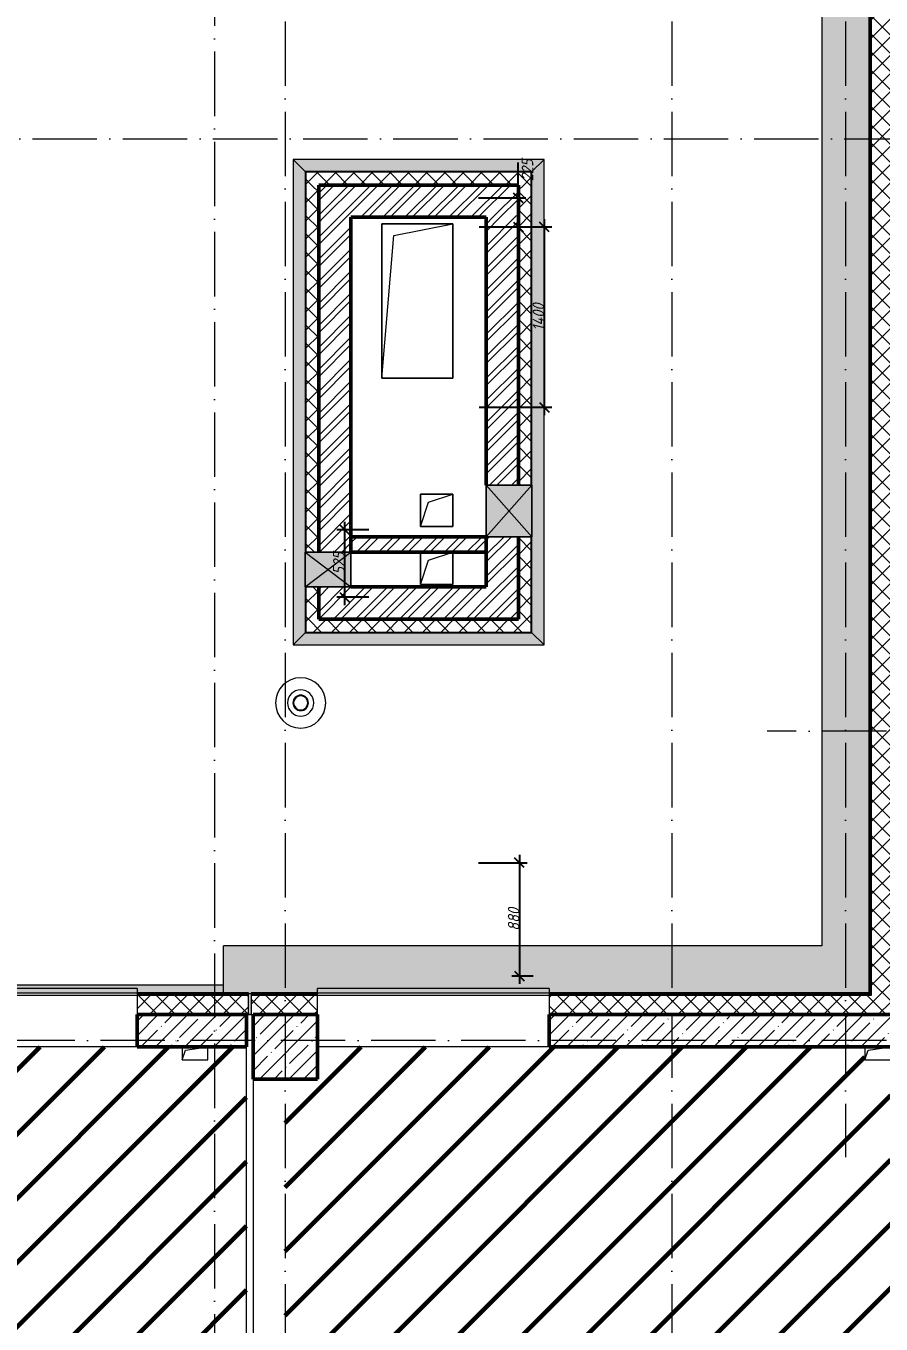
# Model space of a CAD drawing. Header units: millimetres. Extents: x -606178 to 312196, y -19338 to 632709.
# Drawn here: x -221414 to -214776, y 517173 to 527250 of the extents above; entities that cross this region are included whole.
import ezdxf

# ---------------------------------------------------------------- set-up
doc = ezdxf.new("R2010")
doc.units = ezdxf.units.MM
doc.linetypes.add('50_200_ШТРИХ_1Т_ш5_п1_п1_', pattern=[700, 500, -100, 0, -100])
for name, color, linetype, lineweight in [('6.4.1) Окр пт с инж. ПТ2.16', 3, 'Continuous', 60), ('A-____-____-DIMS', 7, 'Continuous', 9), ('A-DETL-GENF-OTLN', 7, 'Continuous', 9), ('A-FLOR-____-OTLN', 7, 'Continuous', 9), ('A-GENM-____-OTLN', 7, 'Continuous', 9), ('A-GLAZ-____-OTLN', 7, 'Continuous', 9), ('A-WALL-____-MCUT-1', 7, 'Continuous', 9), ('A-WALL-____-MCUT-2', 7, 'Continuous', 50), ('A-WALL-____-OTLN', 7, 'Continuous', 9), ('A-WALL-____-PATT-1', 7, 'Continuous', 9), ('A-WALL-FNSH-MCUT-1', 7, 'Continuous', 9), ('S-COLS-____-MCUT', 7, 'Continuous', 50), ('S-COLS-____-OTLN', 7, 'Continuous', 9), ('S-GRID-____-OTLN-1', 7, '50_200_ШТРИХ_1Т_ш5_п1_п1_', 9)]:
    doc.layers.add(name, color=color, linetype=linetype, lineweight=lineweight)
doc.layers.add('A-GLAZ-____-OTLN-1', color=7, linetype='Continuous', lineweight=9, true_color=0xc0c0c0)
doc.styles.add('ISOCPEUR_I_7', font='isocpeui.ttf', dxfattribs={"width": 0.9, "height": 90})
doc.dimstyles.new('ISO-1_8_0_9К_СРЕДНИЙ_Кладочные_1', dxfattribs={"dimscale": 304.8, "dimtxt": 89.638306, "dimasz": 0.246063, "dimexe": 0.19685, "dimexo": 0, "dimgap": 0, "dimtad": 1, "dimdec": 3, "dimrnd": 0.001, "dimdsep": 46, "dimtxsty": 'ISOCPEUR_I_7', "dimblk1": 'OBLIQUE', "dimblk2": 'OBLIQUE', "dimsah": 1, "dimcen": 0.09, "dimdle": 0.19685, "dimazin": 0, "dimtfac": 1, "dimtdec": 4, "dimtix": 1, "dimtmove": 0, "dimatfit": 3, "dimfxl": 1, "dimtvp": 1, "dimtolj": 1, "dimtzin": 0, "dimarcsym": 2})
doc.dimstyles.new('ISO-1_8_0_9К_СРЕДНИЙ_Кладочные_2', dxfattribs={"dimscale": 304.8, "dimtxt": 89.638306, "dimasz": 0.246063, "dimexe": 0.19685, "dimexo": 0, "dimgap": 0, "dimtad": 1, "dimdec": 3, "dimrnd": 0.001, "dimdsep": 46, "dimtxsty": 'ISOCPEUR_I_7', "dimblk1": 'OBLIQUE', "dimblk2": 'OBLIQUE', "dimsah": 1, "dimcen": 0.09, "dimdle": 0.19685, "dimazin": 0, "dimtfac": 1, "dimtdec": 4, "dimtix": 1, "dimtmove": 1, "dimatfit": 3, "dimfxl": 1, "dimtvp": 1, "dimtolj": 1, "dimtzin": 0, "dimarcsym": 2})
pattern_1 = [(45, (-264901.3, 451794.26), (-70.71068, 70.71068), []), (135, (-264901.3, 451794.26), (-70.71068, -70.71068), [])]
pattern_2 = [(45, (-264901.3, 451794.26), (-114.04925, 114.04925), []), (45, (-264787.25, 451794.26), (-114.04925, 114.04925), [201.612, -40.322, 3.353, -36.97])]
pattern_3 = [(45, (-264901.3, 451794.26), (-85.53659, 85.53659), []), (45, (-264844.28, 451794.26), (-85.53659, 85.53659), [])]

# ---------------------------------------------------------------- blocks, each defined once
blk = doc.blocks.new('BSC_Колонна _Прямоугольная - 500х500-V149-АР1_План отверстий 2 этажа в осях 1-64_Ю-ЯЯ')
at = {"layer": 'S-COLS-____-OTLN'}
h = blk.add_hatch(dxfattribs=at)
h.set_pattern_fill('FP_163', color=256, style=0, pattern_type=2)
h.set_pattern_definition([(45, (-45500, -67531.04), (-114.04925, 114.04925), []), (45, (-45385.95, -67531.04), (-114.04925, 114.04925), [201.613, -40.323, 3.353, -36.97])])
h.paths.add_polyline_path([(-250, -250), (250, -250), (250, 250), (-250, 250), (-250, 187)], flags=0)
at = {"layer": 'S-COLS-____-MCUT'}
for p, q in [((250, 250), (-250, 250)), ((-250, 250), (-250, -250)), ((250, -250), (250, 250)), ((-250, -250), (250, -250))]:
    blk.add_line(p, q, dxfattribs=at)
blk = doc.blocks.new('Отлив_СКБ - Отлив витража_СФТК-31884011-АР1_План отверстий 2 этажа в осях 1-64_Ю-ЯЯ')
at = {"layer": 'A-GLAZ-____-OTLN-1'}
for points in [[(1800, 2), (1800, 37), (0, 37), (0, 2), (1715, 2)], [(1715, 0), (1800, 0), (1800, 2), (0, 2), (0, 0)]]:
    blk.add_hatch(color=256, dxfattribs=at).paths.add_polyline_path(points, flags=0)
at = {"layer": 'A-GLAZ-____-OTLN'}
for p, q in [((0, 3), (0, 37)), ((1800, 37), (0, 37)), ((0, 2), (1800, 2)), ((1800, 37), (1800, 3)), ((1800, 0), (0, 0))]:
    blk.add_line(p, q, dxfattribs=at)
blk = doc.blocks.new('Кровельный аэратор - 143_Кровельный аэратор-15605992-АР1_План отверстий 2 этажа в осях 1-64_Ю-ЯЯ')
at = {"layer": 'A-GENM-____-OTLN'}
for radius, start, end in [(195, 360, 180), (102, 360, 180), (195, 180, 360), (102, 180, 360), (60, 360, 180), (60, 180, 360), (55, 360, 180), (55, 180, 360)]:
    blk.add_arc((0, 0), radius, start, end, dxfattribs=at)
blk = doc.blocks.new('Отлив_СКБ1 - Отлив_ТШ 50-30087073-АР1_План отверстий 2 этажа в осях 1-64_Ю-ЯЯ')
at = {"layer": 'A-GLAZ-____-OTLN-1'}
for points in [[(4965, 0), (4965, -2), (4985, -2), (4985, 0)], [(4965, -2), (4965, -165), (4985, -165), (4985, -2)], [(4965, -165), (4965, -170), (4450, -170), (4450, -204), (2650, -204), (2650, -170), (170, -170), (535, -535), (5180, -535), (5180, -170), (4985, -170), (4985, -165)]]:
    blk.add_hatch(color=256, dxfattribs=at).paths.add_polyline_path(points, flags=0)
at = {"layer": 'A-GLAZ-____-OTLN'}
for p, q in [((4965, 0), (4985, 0)), ((4985, -2), (4965, -2)), ((4985, -165), (4965, -165)), ((4985, -165), (4965, -165)), ((5180, -170), (5180, -535)), ((535, -535), (5180, -535))]:
    blk.add_line(p, q, dxfattribs=at)
blk = doc.blocks.new('Отлив_СКБ1 - Отлив_ТШ 50-30087418-АР1_План отверстий 2 этажа в осях 1-64_Ю-ЯЯ')
at = {"layer": 'A-GLAZ-____-OTLN-1'}
h = blk.add_hatch(color=256, dxfattribs=at)
h.paths.add_polyline_path([(17305, -170), (33, -170), (33, -535), (16940, -535), (17192, -283)], flags=0)
h.paths.add_polyline_path([(11, -283), (11, -170), (0, -170), (0, -535), (11, -535)], flags=0)
at = {"layer": 'A-GLAZ-____-OTLN'}
blk.add_line((33, -535), (16940, -535), dxfattribs=at)
blk = doc.blocks.new('AR_Отверстие прямоугольное _в плите_ - AR_Отверстие прямоугольное _в плите_-V171-АР1_План отверстий 2 этажа в осях 1-64_Ю-ЯЯ')
at = {"layer": 'A-GENM-____-OTLN'}
for p, q in [((-100, 50), (-100, -50)), ((-100, -50), (-75, 25)), ((-75, 25), (100, 50)), ((100, -50), (100, 50)), ((-100, -50), (100, -50))]:
    blk.add_line(p, q, dxfattribs=at)
blk = doc.blocks.new('AR_Отверстие прямоугольное _в плите_ - AR_Отверстие прямоугольное _в плите_-30510712-АР1_План отверстий 2 этажа в осях 1-64_Ю-ЯЯ')
at = {"layer": 'A-GENM-____-OTLN'}
for p, q in [((-100, 50), (-100, -50)), ((-100, -50), (-75, 25)), ((-75, 25), (100, 50)), ((-100, -50), (100, -50))]:
    blk.add_line(p, q, dxfattribs=at)
blk = doc.blocks.new('AR_Отверстие прямоугольное _в плите_ - AR_Отверстие прямоугольное _в плите_-V184-АР1_План отверстий 2 этажа в осях 1-64_Ю-ЯЯ')
at = {"layer": 'A-GENM-____-OTLN'}
for p, q in [((-125, 125), (-125, -125)), ((-63, 63), (125, 125)), ((125, -125), (125, 125)), ((-125, -125), (-63, 63)), ((-125, -125), (125, -125))]:
    blk.add_line(p, q, dxfattribs=at)
blk = doc.blocks.new('AR_Отверстие прямоугольное _в плите_ - AR_Отверстие прямоугольное _в плите_-V186-АР1_План отверстий 2 этажа в осях 1-64_Ю-ЯЯ')
at = {"layer": 'A-GENM-____-OTLN'}
for p, q in [((125, 125), (-125, 125)), ((-125, 125), (-125, -125)), ((-63, 63), (125, 125)), ((125, -125), (125, 125)), ((-125, -125), (-63, 63)), ((-125, -125), (125, -125))]:
    blk.add_line(p, q, dxfattribs=at)
blk = doc.blocks.new('AR_Отверстие прямоугольное _в плите_ - AR_Отверстие прямоугольное _в плите_-30602876-АР1_План отверстий 2 этажа в осях 1-64_Ю-ЯЯ')
at = {"layer": 'A-GENM-____-OTLN'}
for p, q in [((275, 600), (-275, 600)), ((-275, 600), (-275, -600)), ((-275, -600), (-183, 508)), ((-183, 508), (275, 600)), ((275, -600), (275, 600)), ((-275, -600), (275, -600))]:
    blk.add_line(p, q, dxfattribs=at)
blk = doc.blocks.new('AR_Отверстие прямоугольное _в стене__БезПР - AR_Отверстие прямоугольное _в стене__БезПР-31944103-АР1_План отверстий 2 этажа в осях 1-64_Ю-ЯЯ')
at = {"layer": 'A-GLAZ-____-OTLN'}
blk.add_hatch(color=256, dxfattribs=at).paths.add_polyline_path([(-135, 230), (-135, -125), (135, -125), (135, 230)], flags=0)
at = {"layer": 'A-DETL-GENF-OTLN'}
for p, q in [((-135, -125), (-135, 230)), ((-135, 230), (135, 230)), ((135, 230), (-135, -125)), ((-135, 230), (135, -125)), ((135, 230), (-135, 230)), ((-135, 230), (-135, -125)), ((135, 230), (135, -125)), ((135, -125), (135, 230)), ((135, -125), (-135, -125)), ((-135, -125), (135, -125))]:
    blk.add_line(p, q, dxfattribs=at)
blk = doc.blocks.new('AR_Отверстие прямоугольное _в стене_ - AR_Отверстие прямоугольное _в стене__ОВ-32491768-АР1_План отверстий 2 этажа в осях 1-64_Ю-ЯЯ')
at = {"layer": 'A-GLAZ-____-OTLN'}
blk.add_hatch(color=256, dxfattribs=at).paths.add_polyline_path([(200, 230), (-200, 230), (-200, -125), (200, -125)], flags=0)
at = {"layer": 'A-DETL-GENF-OTLN'}
for p, q in [((-200, -125), (-200, 230)), ((-200, 230), (200, 230)), ((200, 230), (-200, -125)), ((-200, 230), (200, -125)), ((200, 230), (-200, 230)), ((-200, 230), (-200, -125)), ((200, 230), (200, -125)), ((200, -125), (200, 230)), ((200, -125), (-200, -125)), ((-200, -125), (200, -125))]:
    blk.add_line(p, q, dxfattribs=at)
blk = doc.blocks.new('Отлив_СКБ1 - Отлив_Шахты-32492919-АР1_План отверстий 2 этажа в осях 1-64_Ю-ЯЯ')
at = {"layer": 'A-GLAZ-____-OTLN-1'}
blk.add_hatch(color=256, dxfattribs=at).paths.add_polyline_path([(1653, 103), (1749, 199), (-199, 199), (-103, 103), (-103, 105), (1653, 105)], flags=0)
at = {"layer": 'A-GLAZ-____-OTLN'}
for p, q in [((-103, 103), (-199, 199)), ((1749, 199), (-199, 199)), ((1749, 199), (1653, 103))]:
    blk.add_line(p, q, dxfattribs=at)
blk = doc.blocks.new('Отлив_СКБ1 - Отлив_Шахты-32489101-АР1_План отверстий 2 этажа в осях 1-64_Ю-ЯЯ')
at = {"layer": 'A-GLAZ-____-OTLN-1'}
blk.add_hatch(color=256, dxfattribs=at).paths.add_polyline_path([(3569, 199), (-199, 199), (-103, 103), (-103, 105), (3473, 105), (3473, 103), (3475, 105)], flags=0)
at = {"layer": 'A-GLAZ-____-OTLN'}
for p, q in [((-103, 103), (-199, 199)), ((3569, 199), (-199, 199)), ((3569, 199), (3473, 103))]:
    blk.add_line(p, q, dxfattribs=at)
blk = doc.blocks.new('Отлив_СКБ1 - Отлив_Фасады на кровле-32719942-АР1_План отверстий 2 этажа в осях 1-64_Ю-ЯЯ')
at = {"layer": 'A-GLAZ-____-OTLN-1'}
blk.add_hatch(color=256, dxfattribs=at).paths.add_polyline_path([(18850, 170), (18850, 204), (20650, 204), (20650, 170), (21320, 170), (21320, 228), (228, 228), (170, 170), (2850, 170), (2850, 204), (4650, 204), (4650, 170), (6050, 170), (6050, 204), (7850, 204), (7850, 170), (9250, 170), (9250, 204), (11050, 204), (11050, 170), (12450, 170), (12450, 204), (14250, 204), (14250, 170), (15650, 170), (15650, 204), (17450, 204), (17450, 170), (18705, 170)], flags=0)
at = {"layer": 'A-GLAZ-____-OTLN'}
blk.add_line((21320, 228), (228, 228), dxfattribs=at)
blk = doc.blocks.new('_Oblique')
at = {"color": 0, "linetype": 'ByBlock', "lineweight": -2}
blk.add_line((-0.5, -0.5), (0.5, 0.5), dxfattribs=at)
blk = doc.blocks.new('*D4977')
at = {"layer": 'A-____-____-DIMS', "color": 0, "lineweight": -2, "transparency": 16777216}
for p, q in [((-217593, 525915), (-217593, 526191)), ((-217901, 525915), (-217533, 525915)), ((-217593, 525690), (-217593, 525975)), ((-217895, 525690), (-217533, 525690))]:
    blk.add_line(p, q, dxfattribs=at)
at = {"layer": 'Defpoints', "color": 0, "transparency": 16777216}
for p in [(-217901, 525915), (-217895, 525690), (-217593, 525690)]:
    blk.add_point(p, dxfattribs=at)
at = {"layer": 'A-____-____-DIMS', "color": 0, "lineweight": -2, "transparency": 16777216, "xscale": 75, "yscale": 75, "zscale": 75}
for p, rotation in [((-217593, 525915), 90), ((-217593, 525690), 270)]:
    blk.add_blockref('_Oblique', p, dxfattribs=dict(at, rotation=rotation))
at = {"layer": 'A-____-____-DIMS', "color": 0, "transparency": 16777216, "insert": (-217566, 526046), "char_height": 90, "width": 409.58, "attachment_point": 1, "rotation": 90, "line_spacing_factor": 1.149209, "style": 'ISOCPEUR_I_7'}
blk.add_mtext('\\A1;225', dxfattribs=at)
blk = doc.blocks.new('*D4978')
at = {"layer": 'A-____-____-DIMS', "color": 0, "lineweight": -2, "transparency": 16777216}
for p, q in [((-217391, 525750), (-217391, 524230)), ((-217895, 525690), (-217331, 525690)), ((-217895, 524290), (-217331, 524290))]:
    blk.add_line(p, q, dxfattribs=at)
at = {"layer": 'Defpoints', "color": 0, "transparency": 16777216}
for p in [(-217895, 525690), (-217895, 524290), (-217391, 524290)]:
    blk.add_point(p, dxfattribs=at)
at = {"layer": 'A-____-____-DIMS', "color": 0, "lineweight": -2, "transparency": 16777216, "xscale": 75, "yscale": 75, "zscale": 75}
for p, rotation in [((-217391, 525690), 90), ((-217391, 524290), 270)]:
    blk.add_blockref('_Oblique', p, dxfattribs=dict(at, rotation=rotation))
at = {"layer": 'A-____-____-DIMS', "color": 0, "transparency": 16777216, "insert": (-217436, 524990), "char_height": 90, "width": 521.28, "attachment_point": 5, "rotation": 90, "style": 'ISOCPEUR_I_7'}
blk.add_mtext('\\A1;1400', dxfattribs=at)
blk = doc.blocks.new('*D4979')
at = {"layer": 'A-____-____-DIMS', "color": 0, "lineweight": -2, "transparency": 16777216}
for p, q in [((-218940, 523400), (-218940, 522755)), ((-218751, 523340), (-219000, 523340)), ((-218751, 522815), (-219000, 522815))]:
    blk.add_line(p, q, dxfattribs=at)
at = {"layer": 'Defpoints', "color": 0, "transparency": 16777216}
for p in [(-218751, 523340), (-218940, 522815), (-218751, 522815)]:
    blk.add_point(p, dxfattribs=at)
at = {"layer": 'A-____-____-DIMS', "color": 0, "lineweight": -2, "transparency": 16777216, "xscale": 75, "yscale": 75, "zscale": 75}
for p, rotation in [((-218940, 523340), 90), ((-218940, 522815), 270)]:
    blk.add_blockref('_Oblique', p, dxfattribs=dict(at, rotation=rotation))
at = {"layer": 'A-____-____-DIMS', "color": 0, "transparency": 16777216, "insert": (-218985, 523078), "char_height": 90, "width": 409.58, "attachment_point": 5, "rotation": 90, "style": 'ISOCPEUR_I_7'}
blk.add_mtext('\\A1;525', dxfattribs=at)
blk = doc.blocks.new('*D4980')
at = {"layer": 'A-____-____-DIMS', "color": 0, "lineweight": -2, "transparency": 16777216}
for p, q in [((-217583, 520815), (-217583, 519815)), ((-217901, 520755), (-217523, 520755)), ((-217477, 519875), (-217643, 519875))]:
    blk.add_line(p, q, dxfattribs=at)
at = {"layer": 'Defpoints', "color": 0, "transparency": 16777216}
for p in [(-217901, 520755), (-217583, 519875), (-217477, 519875)]:
    blk.add_point(p, dxfattribs=at)
at = {"layer": 'A-____-____-DIMS', "color": 0, "lineweight": -2, "transparency": 16777216, "xscale": 75, "yscale": 75, "zscale": 75}
for p, rotation in [((-217583, 520755), 90), ((-217583, 519875), 270)]:
    blk.add_blockref('_Oblique', p, dxfattribs=dict(at, rotation=rotation))
at = {"layer": 'A-____-____-DIMS', "color": 0, "transparency": 16777216, "insert": (-217628, 520315), "char_height": 90, "width": 409.58, "attachment_point": 5, "rotation": 90, "style": 'ISOCPEUR_I_7'}
blk.add_mtext('\\A1;880', dxfattribs=at)

msp = doc.modelspace()

# ---------------------------------------------------------------- hatches: boundary and pattern name
at = {"layer": '6.4.1) Окр пт с инж. ПТ2.16'}
h = msp.add_hatch(dxfattribs=at)
h.set_pattern_fill('ANSI31', color=256, scale=111)
h.paths.add_polyline_path([(-259351.3011, 528425.3011), (-257525.5952, 528425.3011), (-257525.5952, 518825.3011), (-259351.3011, 518825.3011)])
h.paths.add_polyline_path([(-262451.3011, 518825.3011), (-257301.3011, 518825.3011), (-257301.3011, 513825.3011), (-262451.3011, 513825.3011)])
h.paths.add_polyline_path([(-219701.3011, 519325.3011), (-257301.3011, 519325.3011), (-257301.3011, 514975.3011), (-219701.3011, 514975.3011)])
h = msp.add_hatch(dxfattribs=at)
h.set_pattern_fill('ANSI31', color=256, scale=111)
h.paths.add_polyline_path([(-190461.3011, 521675.3011), (-191001.3011, 521675.3011), (-195701.3011, 521675.3011), (-196201.3011, 521675.3011), (-196401.3011, 521675.3011), (-196401.3011, 521225.3011), (-196627.3011, 521225.3011), (-196627.3011, 521219.3011), (-197075.3011, 521219.3011), (-197201.3011, 521225.3011), (-197201.3011, 521675.3011), (-200651.3011, 521675.3011), (-200651.3011, 521175.3011), (-201151.3011, 521175.3011), (-201151.3011, 519475.3011), (-200651.3011, 519475.3011), (-200651.3011, 518975.3011), (-201151.3011, 518975.3011), (-201651.3011, 518975.3011), (-202951.3011, 518975.3011), (-203951.3011, 518975.3011), (-204951.3011, 518975.3011), (-205449.8983, 518975.3011), (-205649.8983, 518975.3011), (-206101.3011, 518975.3011), (-207801.3011, 518975.3011), (-207801.3011, 518175.3011), (-208076.3011, 518175.3011), (-208976.3011, 518175.3011), (-209251.3011, 518175.3011), (-209251.3011, 518975.3011), (-210601.3011, 518975.3011), (-211099.8983, 518975.3011), (-211299.8983, 518975.3011), (-211751.3011, 518975.3011), (-212101.3011, 518975.3011), (-212101.3011, 518375.3011), (-212201.3011, 518375.3011), (-212251.3011, 518375.3011), (-212251.3011, 518475.3011), (-213351.3011, 518475.3011), (-213351.3011, 518375.3011), (-213651.3011, 518375.3011), (-214601.3011, 518375.3011), (-214701.3011, 518375.3011), (-214701.3011, 518975.3011), (-214701.3011, 519225.3011), (-214901.3011, 519225.3011), (-214901.3011, 519325.3011), (-217351.3011, 519325.3011), (-219151.3011, 519325.3011), (-219151.3011, 519075.3011), (-219401.3011, 519075.3011), (-219401.3011, 514975.3011), (-219151.3011, 514975.3011), (-218826.3011, 514975.3011), (-218826.3011, 514981.3011), (-218751.3011, 514981.3011), (-218316.3011, 514975.3011), (-217466.3011, 514975.3011), (-217126.3011, 514975.3011), (-217126.3011, 514981.3011), (-217057.3011, 514981.3011), (-217051.3011, 514981.3011), (-216976.3011, 514981.3011), (-216651.3011, 514975.3011), (-216151.3011, 514975.3011), (-214526.3011, 514975.3011), (-214526.3011, 514981.3011), (-214451.3011, 514981.3011), (-214445.3011, 514981.3011), (-214376.3011, 514981.3011), (-214291.3011, 514975.3011), (-213891.3011, 514975.3011), (-213751.3011, 514975.3011), (-213751.3011, 514981.3011), (-213676.3011, 514981.3011), (-213526.3011, 514975.3011), (-213526.3011, 514981.3011), (-213451.3011, 514981.3011), (-213271.3011, 514975.3011), (-212971.3011, 514975.3011), (-212751.3011, 514975.3011), (-212751.3011, 514981.3011), (-212676.3011, 514981.3011), (-212526.3011, 514975.3011), (-212526.3011, 514981.3011), (-212451.3011, 514981.3011), (-211751.3011, 514975.3011), (-211751.3011, 514981.3011), (-211676.3011, 514981.3011), (-211526.3011, 514975.3011), (-211526.3011, 514981.3011), (-211451.3011, 514981.3011), (-210751.3011, 514975.3011), (-210751.3011, 514981.3011), (-210651.3011, 514981.3011), (-210651.3011, 514975.3011), (-210151.3011, 514975.3011), (-209826.3011, 514975.3011), (-209826.3011, 514981.3011), (-209751.3011, 514981.3011), (-209401.3011, 514975.3011), (-208551.3011, 514975.3011), (-208126.3011, 514975.3011), (-208126.3011, 514981.3011), (-208057.3011, 514981.3011), (-208051.3011, 514981.3011), (-207976.3011, 514981.3011), (-207651.3011, 514975.3011), (-207151.3011, 514975.3011), (-206651.3011, 514975.3011), (-206151.3011, 514975.3011), (-204426.3011, 514975.3011), (-204426.3011, 514981.3011), (-204351.3011, 514981.3011), (-204345.3011, 514981.3011), (-204321.3011, 514975.3011), (-204351.3011, 514975.3011), (-204351.3011, 514935.3011), (-204346.3011, 514935.3011), (-204346.3011, 514775.3011), (-202551.3011, 514775.3011), (-202551.3011, 514844.3011), (-202551.3011, 514906.3011), (-202551.3011, 514981.3011), (-202476.3011, 514981.3011), (-201651.3011, 514975.3011), (-201151.3011, 514975.3011), (-200626.3011, 514975.3011), (-200626.3011, 514981.3011), (-200551.3011, 514981.3011), (-200545.3011, 514981.3011), (-200476.3011, 514981.3011), (-199826.3011, 514975.3011), (-199576.3011, 514975.3011), (-199476.3011, 514975.3011), (-199476.3011, 514981.3011), (-199407.3011, 514981.3011), (-199401.3011, 514981.3011), (-199326.3011, 514981.3011), (-198201.3011, 514975.3011), (-197751.3011, 514975.3011), (-196151.3011, 514975.3011), (-195651.3011, 514975.3011), (-193326.3011, 514975.3011), (-193326.3011, 514981.3011), (-193251.3011, 514981.3011), (-193245.3011, 514981.3011), (-193176.3011, 514981.3011), (-191651.3011, 514975.3011), (-191651.3011, 514981.3011), (-191576.3011, 514981.3011), (-190461.3011, 514977.2562)])
h.paths.add_polyline_path([(-196201.3011, 518975.3011), (-196201.3011, 519475.3011), (-195701.3011, 519475.3011), (-195701.3011, 518975.3011)], flags=16)
at = {"layer": 'A-WALL-____-PATT-1'}
h = msp.add_hatch(dxfattribs=at)
h.set_pattern_fill('FP_1', color=256, style=0, pattern_type=2)
h.set_pattern_definition(pattern_1)
h.paths.add_polyline_path([(-214851.3011, 519575.3011), (-214701.3011, 519575.3011), (-214701.3011, 537705.3011), (-214851.3011, 537705.3011), (-214851.3011, 519725.3011)], flags=0)
h = msp.add_hatch(dxfattribs=at)
h.set_pattern_fill('FP_1', color=256, style=0, pattern_type=2)
h.set_pattern_definition(pattern_1)
h.paths.add_polyline_path([(-217591.3011, 526015.3011), (-217491.3011, 526015.3011), (-217491.3011, 526115.3011), (-219241.3011, 526115.3011), (-219241.3011, 526015.3011), (-218077.7145, 526015.3011)], flags=0)
h = msp.add_hatch(dxfattribs=at)
h.set_pattern_fill('FP_1', color=256, style=0, pattern_type=2)
h.set_pattern_definition(pattern_1)
h.paths.add_polyline_path([(-219141.3011, 522645.3011), (-219141.3011, 522895.3011), (-219241.3011, 522895.3011), (-219241.3011, 522645.3011)], flags=0)
h.paths.add_polyline_path([(-219241.3011, 523165.3011), (-219141.3011, 523165.3011), (-219141.3011, 526015.3011), (-219241.3011, 526015.3011), (-219241.3011, 523548.5621)], flags=0)
h = msp.add_hatch(dxfattribs=at)
h.set_pattern_fill('FP_3', color=256, style=0, pattern_type=2)
h.set_pattern_definition(pattern_3)
h.paths.add_polyline_path([(-218961.4648, 525765.3011), (-217591.3011, 525765.3011), (-217591.3011, 526015.3011), (-219141.3011, 526015.3011), (-219141.3011, 525765.3011)], flags=0)
h = msp.add_hatch(dxfattribs=at)
h.set_pattern_fill('FP_1', color=256, style=0, pattern_type=2)
h.set_pattern_definition(pattern_1)
h.paths.add_polyline_path([(-217591.3011, 522545.3011), (-217491.3011, 522545.3011), (-217491.3011, 523285.3011), (-217591.3011, 523285.3011), (-217591.3011, 522645.3011)], flags=0)
h.paths.add_polyline_path([(-217491.3011, 523685.3011), (-217491.3011, 526015.3011), (-217591.3011, 526015.3011), (-217591.3011, 523685.3011), (-217526.7048, 523685.3011)], flags=0)
h = msp.add_hatch(dxfattribs=at)
h.set_pattern_fill('FP_3', color=256, style=0, pattern_type=2)
h.set_pattern_definition(pattern_3)
h.paths.add_polyline_path([(-218961.4648, 523165.3011), (-218891.3011, 523165.3011), (-218891.3011, 525765.3011), (-219141.3011, 525765.3011), (-219141.3011, 523165.3011)], flags=0)
h = msp.add_hatch(dxfattribs=at)
h.set_pattern_fill('FP_3', color=256, style=0, pattern_type=2)
h.set_pattern_definition(pattern_3)
h.paths.add_polyline_path([(-217635.8393, 522645.3011), (-217591.3011, 522645.3011), (-217591.3011, 523285.3011), (-217841.3011, 523285.3011), (-217841.3011, 522645.3011)], flags=0)
h.paths.add_polyline_path([(-217841.3011, 523685.3011), (-217591.3011, 523685.3011), (-217591.3011, 525765.3011), (-217841.3011, 525765.3011), (-217841.3011, 525162.9745)], flags=0)
h = msp.add_hatch(dxfattribs=at)
h.set_pattern_fill('FP_3', color=256, style=0, pattern_type=2)
h.set_pattern_definition(pattern_3)
h.paths.add_polyline_path([(-217841.3011, 523165.3011), (-217841.3011, 523285.3011), (-218891.3011, 523285.3011), (-218891.3011, 523165.3011), (-218077.7145, 523165.3011)], flags=0)
h = msp.add_hatch(dxfattribs=at)
h.set_pattern_fill('FP_3', color=256, style=0, pattern_type=2)
h.set_pattern_definition(pattern_3)
h.paths.add_polyline_path([(-218961.4648, 522645.3011), (-217841.3011, 522645.3011), (-217841.3011, 522895.3011), (-219141.3011, 522895.3011), (-219141.3011, 522645.3011)], flags=0)
h = msp.add_hatch(dxfattribs=at)
h.set_pattern_fill('FP_1', color=256, style=0, pattern_type=2)
h.set_pattern_definition(pattern_1)
h.paths.add_polyline_path([(-218077.7145, 522545.3011), (-217591.3011, 522545.3011), (-217591.3011, 522645.3011), (-219241.3011, 522645.3011), (-219241.3011, 522545.3011), (-218961.4648, 522545.3011)], flags=0)
h = msp.add_hatch(dxfattribs=at)
h.set_pattern_fill('FP_1', color=256, style=0, pattern_type=2)
h.set_pattern_definition(pattern_1)
h.paths.add_polyline_path([(-219701.3011, 519575.3011), (-219686.3011, 519575.3011), (-219686.3011, 519725.3011), (-220551.3011, 519725.3011), (-220551.3011, 519575.3011), (-219845.2152, 519575.3011)], flags=0)
h.paths.add_polyline_path([(-223380.2165, 519575.3011), (-222351.3011, 519575.3011), (-222351.3011, 519725.3011), (-223751.3011, 519725.3011), (-223751.3011, 519581.3011), (-223676.3011, 519581.3011), (-223676.3011, 519575.3011)], flags=0)
h.paths.add_polyline_path([(-225651.3011, 519575.3011), (-225626.3011, 519575.3011), (-225626.3011, 519581.3011), (-225551.3011, 519581.3011), (-225551.3011, 519725.3011), (-226951.3011, 519725.3011), (-226951.3011, 519581.3011), (-226876.3011, 519581.3011), (-226876.3011, 519575.3011), (-226031.4675, 519575.3011)], flags=0)
h.paths.add_polyline_path([(-229566.4688, 519575.3011), (-228826.3011, 519575.3011), (-228826.3011, 519581.3011), (-228751.3011, 519581.3011), (-228751.3011, 519725.3011), (-230151.3011, 519725.3011), (-230151.3011, 519581.3011), (-230076.3011, 519581.3011), (-230076.3011, 519575.3011)], flags=0)
h.paths.add_polyline_path([(-232026.3011, 519575.3011), (-232026.3011, 519581.3011), (-231951.3011, 519581.3011), (-231951.3011, 519725.3011), (-233351.3011, 519725.3011), (-233351.3011, 519581.3011), (-233276.3011, 519581.3011), (-233276.3011, 519575.3011), (-232217.7198, 519575.3011)], flags=0)
h.paths.add_polyline_path([(-235226.3011, 519575.3011), (-235226.3011, 519581.3011), (-235151.3011, 519581.3011), (-235151.3011, 519725.3011), (-236551.3011, 519725.3011), (-236551.3011, 519581.3011), (-236476.3011, 519581.3011), (-236476.3011, 519575.3011), (-235651.3011, 519575.3011)], flags=0)
h.paths.add_polyline_path([(-238426.3011, 519575.3011), (-238426.3011, 519581.3011), (-238351.3011, 519581.3011), (-238351.3011, 519725.3011), (-241201.3011, 519725.3011), (-241201.3011, 519575.3011), (-240171.4728, 519575.3011)], flags=0)
h = msp.add_hatch(dxfattribs=at)
h.set_pattern_fill('FP_1', color=256, style=0, pattern_type=2)
h.set_pattern_definition(pattern_1)
h.paths.add_polyline_path([(-215426.4635, 519575.3011), (-214851.3011, 519575.3011), (-214851.3011, 519725.3011), (-217351.3011, 519725.3011), (-217351.3011, 519575.3011)], flags=0)
h.paths.add_polyline_path([(-219403.34, 519575.3011), (-219151.3011, 519575.3011), (-219151.3011, 519725.3011), (-219666.3011, 519725.3011), (-219666.3011, 519575.3011), (-219624.2776, 519575.3011)], flags=0)
h = msp.add_hatch(dxfattribs=at)
h.set_pattern_fill('FP_13', color=256, style=0, pattern_type=2)
h.set_pattern_definition(pattern_2)
h.paths.add_polyline_path([(-219845.2152, 519325.3011), (-219701.3011, 519325.3011), (-219701.3011, 519575.3011), (-220551.3011, 519575.3011), (-220551.3011, 519325.3011)], flags=0)
h = msp.add_hatch(dxfattribs=at)
h.set_pattern_fill('FP_13', color=256, style=0, pattern_type=2)
h.set_pattern_definition(pattern_2)
h.paths.add_polyline_path([(-214701.3011, 519325.3011), (-214701.3011, 519575.3011), (-217351.3011, 519575.3011), (-217351.3011, 519325.3011), (-215426.4635, 519325.3011)], flags=0)

# ---------------------------------------------------------------- linework, layer by layer
at = {"layer": 'A-FLOR-____-OTLN'}
for p, q in [((-218651.3011, 525715.3011), (-218101.3011, 525715.3011)), ((-218651.3011, 524515.3011), (-218651.3011, 525715.3011)), ((-218101.3011, 525715.3011), (-218101.3011, 524515.3011)), ((-218101.3011, 524515.3011), (-218651.3011, 524515.3011)), ((-218351.3011, 523615.3011), (-218101.3011, 523615.3011)), ((-218351.3011, 523365.3011), (-218351.3011, 523615.3011)), ((-218101.3011, 523615.3011), (-218101.3011, 523365.3011)), ((-218101.3011, 523365.3011), (-218351.3011, 523365.3011)), ((-218351.3011, 522915.3011), (-218351.3011, 523165.3011)), ((-218101.3011, 523165.3011), (-218101.3011, 522915.3011)), ((-218101.3011, 522915.3011), (-218351.3011, 522915.3011)), ((-219701.3011, 514975.3011), (-219701.3011, 519325.3011)), ((-219651.3011, 519075.3011), (-219651.3011, 514975.3011))]:
    msp.add_line(p, q, dxfattribs=at)
at = {"layer": 'A-WALL-____-MCUT-1'}
for p, q in [((-214863.3011, 537725.3011), (-214863.3011, 519737.3011)), ((-214857.3011, 537725.3011), (-214857.3011, 519731.3011)), ((-219244.3011, 526120.3011), (-219246.3011, 526120.3011)), ((-219246.3011, 526120.3011), (-219246.3011, 526118.3011)), ((-217486.3011, 526118.3011), (-219246.3011, 526118.3011)), ((-219244.3011, 526115.3011), (-219246.3011, 526115.3011)), ((-219244.3011, 526120.3011), (-219244.3011, 523165.3011)), ((-217491.3011, 526115.3011), (-219241.3011, 526115.3011)), ((-219241.3011, 526115.3011), (-219241.3011, 523165.3011)), ((-217491.3011, 523685.3011), (-217491.3011, 526115.3011)), ((-217486.3011, 526120.3011), (-217488.3011, 526120.3011)), ((-217488.3011, 523685.3011), (-217488.3011, 526120.3011)), ((-217486.3011, 526115.3011), (-217488.3011, 526115.3011)), ((-217486.3011, 526118.3011), (-217486.3011, 526120.3011)), ((-217491.3011, 522545.3011), (-217491.3011, 523285.3011)), ((-217488.3011, 522540.3011), (-217488.3011, 523285.3011)), ((-219244.3011, 522895.3011), (-219244.3011, 522540.3011)), ((-219241.3011, 522895.3011), (-219241.3011, 522545.3011)), ((-219246.3011, 522545.3011), (-219244.3011, 522545.3011)), ((-219246.3011, 522542.3011), (-217486.3011, 522542.3011)), ((-219246.3011, 522542.3011), (-219246.3011, 522540.3011)), ((-219246.3011, 522540.3011), (-219244.3011, 522540.3011)), ((-219241.3011, 522545.3011), (-217491.3011, 522545.3011)), ((-217491.3011, 522542.3011), (-217491.3011, 522540.3011)), ((-217488.3011, 522540.3011), (-217486.3011, 522540.3011)), ((-217486.3011, 522540.3011), (-217486.3011, 522542.3011)), ((-219686.3011, 519737.3011), (-220551.3011, 519737.3011)), ((-219686.3011, 519731.3011), (-220551.3011, 519731.3011)), ((-220551.3011, 519725.3011), (-220551.3011, 519575.3011)), ((-219686.3011, 519575.3011), (-219686.3011, 519725.3011)), ((-219151.3011, 519737.3011), (-219666.3011, 519737.3011)), ((-219151.3011, 519731.3011), (-219666.3011, 519731.3011)), ((-219666.3011, 519725.3011), (-219666.3011, 519575.3011)), ((-219151.3011, 519575.3011), (-219151.3011, 519725.3011)), ((-214863.3011, 519737.3011), (-217351.3011, 519737.3011)), ((-214857.3011, 519731.3011), (-217351.3011, 519731.3011)), ((-217351.3011, 519725.3011), (-217351.3011, 519575.3011)), ((-219701.3011, 519575.3011), (-219686.3011, 519575.3011)), ((-219666.3011, 519575.3011), (-219651.3011, 519575.3011))]:
    msp.add_line(p, q, dxfattribs=at)
at = {"layer": 'A-WALL-____-MCUT-2'}
for p, q in [((-217591.3011, 526015.3011), (-219141.3011, 526015.3011)), ((-219141.3011, 523165.3011), (-219141.3011, 526015.3011)), ((-217591.3011, 526015.3011), (-217591.3011, 523685.3011)), ((-218891.3011, 525765.3011), (-217841.3011, 525765.3011)), ((-218891.3011, 525765.3011), (-218891.3011, 523165.3011)), ((-217841.3011, 525765.3011), (-217841.3011, 523685.3011)), ((-217841.3011, 523285.3011), (-218891.3011, 523285.3011)), ((-217841.3011, 522895.3011), (-217841.3011, 523285.3011)), ((-217591.3011, 522645.3011), (-217591.3011, 523285.3011)), ((-218891.3011, 523165.3011), (-217841.3011, 523165.3011)), ((-219141.3011, 522895.3011), (-219141.3011, 522645.3011)), ((-217841.3011, 522895.3011), (-218891.3011, 522895.3011)), ((-219141.3011, 522645.3011), (-217591.3011, 522645.3011)), ((-220551.3011, 519575.3011), (-219701.3011, 519575.3011)), ((-220551.3011, 519575.3011), (-220551.3011, 519325.3011)), ((-219701.3011, 519325.3011), (-219701.3011, 519575.3011)), ((-217351.3011, 519575.3011), (-214701.3011, 519575.3011)), ((-217351.3011, 519575.3011), (-217351.3011, 519325.3011)), ((-220551.3011, 519325.3011), (-219701.3011, 519325.3011)), ((-217351.3011, 519325.3011), (-214701.3011, 519325.3011))]:
    msp.add_line(p, q, dxfattribs=at)
at = {"layer": 'A-WALL-____-OTLN'}
for p, q in [((-222351.3011, 519725.3011), (-220551.3011, 519725.3011)), ((-219151.3011, 519725.3011), (-217351.3011, 519725.3011)), ((-220551.3011, 519325.3011), (-222351.3011, 519325.3011)), ((-217351.3011, 519325.3011), (-219151.3011, 519325.3011))]:
    msp.add_line(p, q, dxfattribs=at)
at = {"layer": 'A-WALL-FNSH-MCUT-1'}
for p, q in [((-214851.3011, 519725.3011), (-214851.3011, 537725.3011)), ((-214871.3011, 537088.3011), (-214871.3011, 519745.3011)), ((-219246.3011, 526118.3011), (-219246.3011, 523165.3011)), ((-217488.3011, 526120.3011), (-219244.3011, 526120.3011)), ((-217486.3011, 523685.3011), (-217486.3011, 526118.3011)), ((-217486.3011, 522542.3011), (-217486.3011, 523285.3011)), ((-219246.3011, 522895.3011), (-219246.3011, 522542.3011)), ((-219244.3011, 522540.3011), (-217488.3011, 522540.3011)), ((-219686.3011, 519745.3011), (-220551.3011, 519745.3011)), ((-220551.3011, 519745.3011), (-220551.3011, 519725.3011)), ((-220551.3011, 519725.3011), (-219686.3011, 519725.3011)), ((-219686.3011, 519725.3011), (-219686.3011, 519745.3011)), ((-219151.3011, 519745.3011), (-219666.3011, 519745.3011)), ((-219666.3011, 519745.3011), (-219666.3011, 519725.3011)), ((-219666.3011, 519725.3011), (-219151.3011, 519725.3011)), ((-219151.3011, 519725.3011), (-219151.3011, 519745.3011)), ((-214871.3011, 519745.3011), (-217351.3011, 519745.3011)), ((-217351.3011, 519745.3011), (-217351.3011, 519725.3011)), ((-217351.3011, 519725.3011), (-214851.3011, 519725.3011))]:
    msp.add_line(p, q, dxfattribs=at)
at = {"layer": 'S-GRID-____-OTLN-1'}
for p, q in [((-219401.3011, 542687.1106), (-219401.3011, 504685.847)), ((-216401.3011, 542687.1106), (-216401.3011, 504685.847)), ((-215051.3011, 542687.1106), (-215051.3011, 518469.7429)), ((-219951.3011, 542453.3551), (-219951.3011, 504840.1184)), ((-230463.8551, 526375.3011), (-160826.8945, 526375.3011)), ((-160826.8945, 521775.3011), (-215659.2834, 521775.3011)), ((-160826.8945, 519375.3011), (-269570.0713, 519375.3011))]:
    msp.add_line(p, q, dxfattribs=at)

# ---------------------------------------------------------------- block references
at = {"layer": 'A-GENM-____-OTLN'}
for name, p in [('AR_Отверстие прямоугольное _в плите_ - AR_Отверстие прямоугольное _в плите_-30602876-АР1_План отверстий 2 этажа в осях 1-64_Ю-ЯЯ', (-218376.3011, 525115.3011)), ('AR_Отверстие прямоугольное _в плите_ - AR_Отверстие прямоугольное _в плите_-V186-АР1_План отверстий 2 этажа в осях 1-64_Ю-ЯЯ', (-218226.3011, 523490.3011)), ('AR_Отверстие прямоугольное _в плите_ - AR_Отверстие прямоугольное _в плите_-V184-АР1_План отверстий 2 этажа в осях 1-64_Ю-ЯЯ', (-218226.3011, 523040.3011)), ('Кровельный аэратор - 143_Кровельный аэратор-15605992-АР1_План отверстий 2 этажа в осях 1-64_Ю-ЯЯ', (-219281.3011, 521995.3011)), ('AR_Отверстие прямоугольное _в плите_ - AR_Отверстие прямоугольное _в плите_-V171-АР1_План отверстий 2 этажа в осях 1-64_Ю-ЯЯ', (-220101.3011, 519275.3011)), ('AR_Отверстие прямоугольное _в плите_ - AR_Отверстие прямоугольное _в плите_-30510712-АР1_План отверстий 2 этажа в осях 1-64_Ю-ЯЯ', (-214801.3011, 519275.3011))]:
    msp.add_blockref(name, p, dxfattribs=at)
at = {"layer": 'A-GLAZ-____-OTLN'}
for name, p, rotation in [('Отлив_СКБ1 - Отлив_ТШ 50-30087418-АР1_План отверстий 2 этажа в осях 1-64_Ю-ЯЯ', (-214701.3011, 537050.3011), 269.999999999998), ('Отлив_СКБ1 - Отлив_Шахты-32489101-АР1_План отверстий 2 этажа в осях 1-64_Ю-ЯЯ', (-219141.3011, 522645.3011), 89.99999999999986), ('Отлив_СКБ1 - Отлив_Шахты-32489101-АР1_План отверстий 2 этажа в осях 1-64_Ю-ЯЯ', (-217591.3011, 526015.3011), 269.9999999999998), ('AR_Отверстие прямоугольное _в стене_ - AR_Отверстие прямоугольное _в стене__ОВ-32491768-АР1_План отверстий 2 этажа в осях 1-64_Ю-ЯЯ', (-217716.3011, 523485.3011), 270), ('AR_Отверстие прямоугольное _в стене__БезПР - AR_Отверстие прямоугольное _в стене__БезПР-31944103-АР1_План отверстий 2 этажа в осях 1-64_Ю-ЯЯ', (-219016.3011, 523030.3011), 90), ('Отлив_СКБ1 - Отлив_Шахты-32492919-АР1_План отверстий 2 этажа в осях 1-64_Ю-ЯЯ', (-217591.3011, 522645.3011), 180), ('Отлив_СКБ1 - Отлив_ТШ 50-30087073-АР1_План отверстий 2 этажа в осях 1-64_Ю-ЯЯ', (-214701.3011, 519575.3011), 180)]:
    msp.add_blockref(name, p, dxfattribs=dict(at, rotation=rotation))
for name, p in [('Отлив_СКБ1 - Отлив_Шахты-32492919-АР1_План отверстий 2 этажа в осях 1-64_Ю-ЯЯ', (-219141.3011, 526015.3011)), ('Отлив_СКБ1 - Отлив_Фасады на кровле-32719942-АР1_План отверстий 2 этажа в осях 1-64_Ю-ЯЯ', (-241201.3011, 519575.3011)), ('Отлив_СКБ - Отлив витража_СФТК-31884011-АР1_План отверстий 2 этажа в осях 1-64_Ю-ЯЯ', (-222351.3011, 519742.3011)), ('Отлив_СКБ - Отлив витража_СФТК-31884011-АР1_План отверстий 2 этажа в осях 1-64_Ю-ЯЯ', (-219151.3011, 519742.3011))]:
    msp.add_blockref(name, p, dxfattribs=at)
at = {"layer": 'S-COLS-____-OTLN'}
msp.add_blockref('BSC_Колонна _Прямоугольная - 500х500-V149-АР1_План отверстий 2 этажа в осях 1-64_Ю-ЯЯ', (-219401.3011, 519325.3011), dxfattribs=at)

# ---------------------------------------------------------------- dimensions: what is measured, and where the dimension line sits
at = {"layer": 'A-____-____-DIMS'}
dim = msp.add_linear_dim(base=(-217593.0128, 525690.3011), p1=(-217901.3011, 525915.3011), p2=(-217895.3011, 525690.3011), angle=90, dimstyle='ISO-1_8_0_9К_СРЕДНИЙ_Кладочные_1', override={"dimpost": '<>', "dimfxl": 225.079986}, dxfattribs=at)
dim.commit()
dim.dimension.update_dxf_attribs({"geometry": '*D4977', "text_midpoint": (-217505.8151, 526190.7575), "dimtype": 160, "text_rotation": 90})
for base, p1, p2, override, picture, middle in [((-217390.6531, 524290.3011), (-217895.3011, 525690.3011), (-217895.3011, 524290.3011), {"dimpost": '<>', "dimfxl": 1400}, '*D4978', (-217435.6531, 524990.3011)), ((-218939.6716, 522815.3011), (-218751.3011, 523340.3011), (-218751.3011, 522815.3011), {"dimpost": '<>', "dimfxl": 525}, '*D4979', (-218984.6716, 523077.8011)), ((-217582.7556, 519875.3011), (-217901.3011, 520755.3011), (-217476.6895, 519875.3011), {"dimpost": '<>', "dimfxl": 977.084925}, '*D4980', (-217627.7556, 520315.3011))]:
    dim = msp.add_linear_dim(base=base, p1=p1, p2=p2, angle=90, dimstyle='ISO-1_8_0_9К_СРЕДНИЙ_Кладочные_2', override=override, dxfattribs=at)
    dim.commit()
    dim.dimension.update_dxf_attribs({"geometry": picture, "text_midpoint": middle})

doc.saveas('drawing.dxf')
